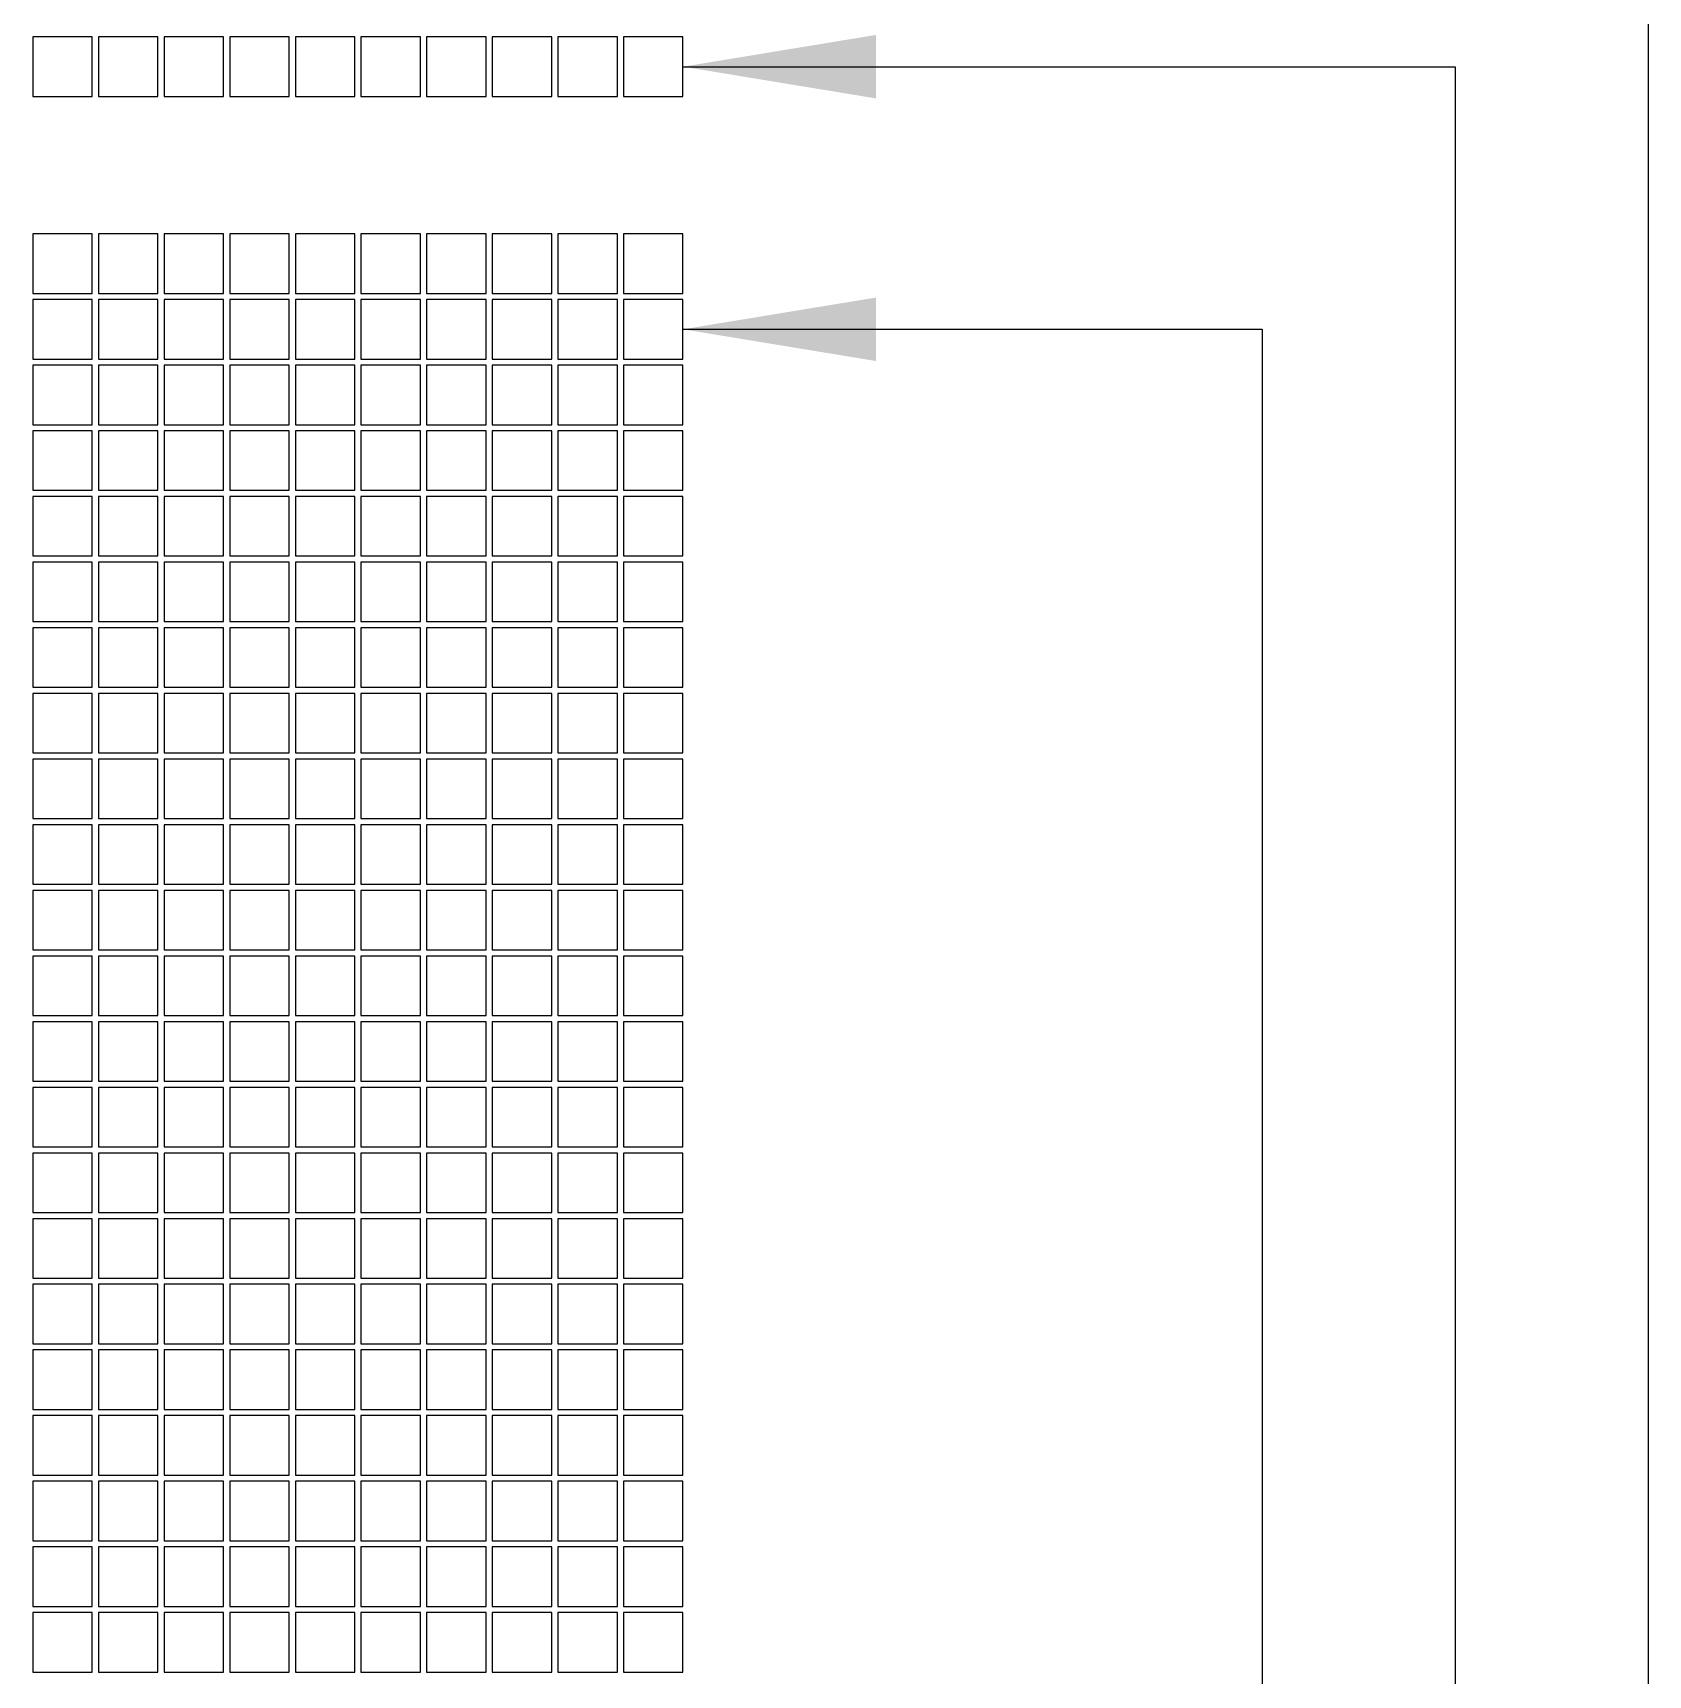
# Model space of a CAD drawing. Extents: x -1 to 152, y 0 to 80.
# Drawn here: x 100.06 to 104.244, y 54.412 to 58.665 of the extents above; entities that cross this region are included whole.
import ezdxf

# ---------------------------------------------------------------- set-up
doc = ezdxf.new("R2010")
doc.units = 0
doc.header["$MEASUREMENT"] = 0
doc.layers.add('Index', color=7, linetype='Continuous')
doc.layers.add('Pixel', color=4, linetype='Continuous')
doc.styles.get("Standard").update_dxf_attribs({"font": 'TIMES.TTF'})
doc.dimstyles.get("Standard").update_dxf_attribs({"dimtxt": 0.18, "dimasz": 0.18, "dimexe": 0.18, "dimexo": 0.0625, "dimgap": 0.09, "dimtad": 0, "dimtih": 1, "dimtoh": 1, "dimdec": 4, "dimzin": 0, "dimdsep": 46, "dimtxsty": 'Standard', "dimcen": 0.09, "dimadec": 0, "dimazin": 0, "dimtfac": 1, "dimtdec": 4, "dimtofl": 0, "dimtmove": 0, "dimatfit": 3, "dimfxl": 0, "dimtolj": 1, "dimtzin": 0, "dimarcsym": 0})

msp = doc.modelspace()

# ---------------------------------------------------------------- linework, layer by layer
at = {"layer": 'Pixel', "color": 2}
for points in [[(100.06, 58.5), (100.214, 58.5), (100.214, 58.654), (100.06, 58.654)], [(100.23, 58.5), (100.384, 58.5), (100.384, 58.654), (100.23, 58.654)], [(100.4, 58.5), (100.554, 58.5), (100.554, 58.654), (100.4, 58.654)], [(100.57, 58.5), (100.724, 58.5), (100.724, 58.654), (100.57, 58.654)], [(100.74, 58.5), (100.894, 58.5), (100.894, 58.654), (100.74, 58.654)], [(100.91, 58.5), (101.064, 58.5), (101.064, 58.654), (100.91, 58.654)], [(101.08, 58.5), (101.234, 58.5), (101.234, 58.654), (101.08, 58.654)], [(101.25, 58.5), (101.404, 58.5), (101.404, 58.654), (101.25, 58.654)], [(101.42, 58.5), (101.574, 58.5), (101.574, 58.654), (101.42, 58.654)], [(101.59, 58.5), (101.744, 58.5), (101.744, 58.654), (101.59, 58.654)]]:
    msp.add_lwpolyline(points, close=True, dxfattribs=at)
at = {"layer": 'Pixel'}
for points in [[(100.06, 57.99), (100.214, 57.99), (100.214, 58.144), (100.06, 58.144)], [(100.23, 57.99), (100.384, 57.99), (100.384, 58.144), (100.23, 58.144)], [(100.4, 57.99), (100.554, 57.99), (100.554, 58.144), (100.4, 58.144)], [(100.57, 57.99), (100.724, 57.99), (100.724, 58.144), (100.57, 58.144)], [(100.74, 57.99), (100.894, 57.99), (100.894, 58.144), (100.74, 58.144)], [(100.91, 57.99), (101.064, 57.99), (101.064, 58.144), (100.91, 58.144)], [(101.08, 57.99), (101.234, 57.99), (101.234, 58.144), (101.08, 58.144)], [(101.25, 57.99), (101.404, 57.99), (101.404, 58.144), (101.25, 58.144)], [(101.42, 57.99), (101.574, 57.99), (101.574, 58.144), (101.42, 58.144)], [(101.59, 57.99), (101.744, 57.99), (101.744, 58.144), (101.59, 58.144)], [(100.06, 57.82), (100.214, 57.82), (100.214, 57.974), (100.06, 57.974)], [(100.23, 57.82), (100.384, 57.82), (100.384, 57.974), (100.23, 57.974)], [(100.4, 57.82), (100.554, 57.82), (100.554, 57.974), (100.4, 57.974)], [(100.57, 57.82), (100.724, 57.82), (100.724, 57.974), (100.57, 57.974)], [(100.74, 57.82), (100.894, 57.82), (100.894, 57.974), (100.74, 57.974)], [(100.91, 57.82), (101.064, 57.82), (101.064, 57.974), (100.91, 57.974)], [(101.08, 57.82), (101.234, 57.82), (101.234, 57.974), (101.08, 57.974)], [(101.25, 57.82), (101.404, 57.82), (101.404, 57.974), (101.25, 57.974)], [(101.42, 57.82), (101.574, 57.82), (101.574, 57.974), (101.42, 57.974)], [(101.59, 57.82), (101.744, 57.82), (101.744, 57.974), (101.59, 57.974)], [(100.06, 57.65), (100.214, 57.65), (100.214, 57.804), (100.06, 57.804)], [(100.23, 57.65), (100.384, 57.65), (100.384, 57.804), (100.23, 57.804)], [(100.4, 57.65), (100.554, 57.65), (100.554, 57.804), (100.4, 57.804)], [(100.57, 57.65), (100.724, 57.65), (100.724, 57.804), (100.57, 57.804)], [(100.74, 57.65), (100.894, 57.65), (100.894, 57.804), (100.74, 57.804)], [(100.91, 57.65), (101.064, 57.65), (101.064, 57.804), (100.91, 57.804)], [(101.08, 57.65), (101.234, 57.65), (101.234, 57.804), (101.08, 57.804)], [(101.25, 57.65), (101.404, 57.65), (101.404, 57.804), (101.25, 57.804)], [(101.42, 57.65), (101.574, 57.65), (101.574, 57.804), (101.42, 57.804)], [(101.59, 57.65), (101.744, 57.65), (101.744, 57.804), (101.59, 57.804)], [(100.06, 57.48), (100.214, 57.48), (100.214, 57.634), (100.06, 57.634)], [(100.23, 57.48), (100.384, 57.48), (100.384, 57.634), (100.23, 57.634)], [(100.4, 57.48), (100.554, 57.48), (100.554, 57.634), (100.4, 57.634)], [(100.57, 57.48), (100.724, 57.48), (100.724, 57.634), (100.57, 57.634)], [(100.74, 57.48), (100.894, 57.48), (100.894, 57.634), (100.74, 57.634)], [(100.91, 57.48), (101.064, 57.48), (101.064, 57.634), (100.91, 57.634)], [(101.08, 57.48), (101.234, 57.48), (101.234, 57.634), (101.08, 57.634)], [(101.25, 57.48), (101.404, 57.48), (101.404, 57.634), (101.25, 57.634)], [(101.42, 57.48), (101.574, 57.48), (101.574, 57.634), (101.42, 57.634)], [(101.59, 57.48), (101.744, 57.48), (101.744, 57.634), (101.59, 57.634)], [(100.06, 57.31), (100.214, 57.31), (100.214, 57.464), (100.06, 57.464)], [(100.23, 57.31), (100.384, 57.31), (100.384, 57.464), (100.23, 57.464)], [(100.4, 57.31), (100.554, 57.31), (100.554, 57.464), (100.4, 57.464)], [(100.57, 57.31), (100.724, 57.31), (100.724, 57.464), (100.57, 57.464)], [(100.74, 57.31), (100.894, 57.31), (100.894, 57.464), (100.74, 57.464)], [(100.91, 57.31), (101.064, 57.31), (101.064, 57.464), (100.91, 57.464)], [(101.08, 57.31), (101.234, 57.31), (101.234, 57.464), (101.08, 57.464)], [(101.25, 57.31), (101.404, 57.31), (101.404, 57.464), (101.25, 57.464)], [(101.42, 57.31), (101.574, 57.31), (101.574, 57.464), (101.42, 57.464)], [(101.59, 57.31), (101.744, 57.31), (101.744, 57.464), (101.59, 57.464)], [(100.06, 57.14), (100.214, 57.14), (100.214, 57.294), (100.06, 57.294)], [(100.23, 57.14), (100.384, 57.14), (100.384, 57.294), (100.23, 57.294)], [(100.4, 57.14), (100.554, 57.14), (100.554, 57.294), (100.4, 57.294)], [(100.57, 57.14), (100.724, 57.14), (100.724, 57.294), (100.57, 57.294)], [(100.74, 57.14), (100.894, 57.14), (100.894, 57.294), (100.74, 57.294)], [(100.91, 57.14), (101.064, 57.14), (101.064, 57.294), (100.91, 57.294)], [(101.08, 57.14), (101.234, 57.14), (101.234, 57.294), (101.08, 57.294)], [(101.25, 57.14), (101.404, 57.14), (101.404, 57.294), (101.25, 57.294)], [(101.42, 57.14), (101.574, 57.14), (101.574, 57.294), (101.42, 57.294)], [(101.59, 57.14), (101.744, 57.14), (101.744, 57.294), (101.59, 57.294)], [(100.06, 56.97), (100.214, 56.97), (100.214, 57.124), (100.06, 57.124)], [(100.23, 56.97), (100.384, 56.97), (100.384, 57.124), (100.23, 57.124)], [(100.4, 56.97), (100.554, 56.97), (100.554, 57.124), (100.4, 57.124)], [(100.57, 56.97), (100.724, 56.97), (100.724, 57.124), (100.57, 57.124)], [(100.74, 56.97), (100.894, 56.97), (100.894, 57.124), (100.74, 57.124)], [(100.91, 56.97), (101.064, 56.97), (101.064, 57.124), (100.91, 57.124)], [(101.08, 56.97), (101.234, 56.97), (101.234, 57.124), (101.08, 57.124)], [(101.25, 56.97), (101.404, 56.97), (101.404, 57.124), (101.25, 57.124)], [(101.42, 56.97), (101.574, 56.97), (101.574, 57.124), (101.42, 57.124)], [(101.59, 56.97), (101.744, 56.97), (101.744, 57.124), (101.59, 57.124)], [(100.06, 56.8), (100.214, 56.8), (100.214, 56.954), (100.06, 56.954)], [(100.23, 56.8), (100.384, 56.8), (100.384, 56.954), (100.23, 56.954)], [(100.4, 56.8), (100.554, 56.8), (100.554, 56.954), (100.4, 56.954)], [(100.57, 56.8), (100.724, 56.8), (100.724, 56.954), (100.57, 56.954)], [(100.74, 56.8), (100.894, 56.8), (100.894, 56.954), (100.74, 56.954)], [(100.91, 56.8), (101.064, 56.8), (101.064, 56.954), (100.91, 56.954)], [(101.08, 56.8), (101.234, 56.8), (101.234, 56.954), (101.08, 56.954)], [(101.25, 56.8), (101.404, 56.8), (101.404, 56.954), (101.25, 56.954)], [(101.42, 56.8), (101.574, 56.8), (101.574, 56.954), (101.42, 56.954)], [(101.59, 56.8), (101.744, 56.8), (101.744, 56.954), (101.59, 56.954)], [(100.06, 56.63), (100.214, 56.63), (100.214, 56.784), (100.06, 56.784)], [(100.23, 56.63), (100.384, 56.63), (100.384, 56.784), (100.23, 56.784)], [(100.4, 56.63), (100.554, 56.63), (100.554, 56.784), (100.4, 56.784)], [(100.57, 56.63), (100.724, 56.63), (100.724, 56.784), (100.57, 56.784)], [(100.74, 56.63), (100.894, 56.63), (100.894, 56.784), (100.74, 56.784)], [(100.91, 56.63), (101.064, 56.63), (101.064, 56.784), (100.91, 56.784)], [(101.08, 56.63), (101.234, 56.63), (101.234, 56.784), (101.08, 56.784)], [(101.25, 56.63), (101.404, 56.63), (101.404, 56.784), (101.25, 56.784)], [(101.42, 56.63), (101.574, 56.63), (101.574, 56.784), (101.42, 56.784)], [(101.59, 56.63), (101.744, 56.63), (101.744, 56.784), (101.59, 56.784)], [(100.06, 56.46), (100.214, 56.46), (100.214, 56.614), (100.06, 56.614)], [(100.23, 56.46), (100.384, 56.46), (100.384, 56.614), (100.23, 56.614)], [(100.4, 56.46), (100.554, 56.46), (100.554, 56.614), (100.4, 56.614)], [(100.57, 56.46), (100.724, 56.46), (100.724, 56.614), (100.57, 56.614)], [(100.74, 56.46), (100.894, 56.46), (100.894, 56.614), (100.74, 56.614)], [(100.91, 56.46), (101.064, 56.46), (101.064, 56.614), (100.91, 56.614)], [(101.08, 56.46), (101.234, 56.46), (101.234, 56.614), (101.08, 56.614)], [(101.25, 56.46), (101.404, 56.46), (101.404, 56.614), (101.25, 56.614)], [(101.42, 56.46), (101.574, 56.46), (101.574, 56.614), (101.42, 56.614)], [(101.59, 56.46), (101.744, 56.46), (101.744, 56.614), (101.59, 56.614)], [(100.06, 56.29), (100.214, 56.29), (100.214, 56.444), (100.06, 56.444)], [(100.23, 56.29), (100.384, 56.29), (100.384, 56.444), (100.23, 56.444)], [(100.4, 56.29), (100.554, 56.29), (100.554, 56.444), (100.4, 56.444)], [(100.57, 56.29), (100.724, 56.29), (100.724, 56.444), (100.57, 56.444)], [(100.74, 56.29), (100.894, 56.29), (100.894, 56.444), (100.74, 56.444)], [(100.91, 56.29), (101.064, 56.29), (101.064, 56.444), (100.91, 56.444)], [(101.08, 56.29), (101.234, 56.29), (101.234, 56.444), (101.08, 56.444)], [(101.25, 56.29), (101.404, 56.29), (101.404, 56.444), (101.25, 56.444)], [(101.42, 56.29), (101.574, 56.29), (101.574, 56.444), (101.42, 56.444)], [(101.59, 56.29), (101.744, 56.29), (101.744, 56.444), (101.59, 56.444)], [(100.06, 56.12), (100.214, 56.12), (100.214, 56.274), (100.06, 56.274)], [(100.23, 56.12), (100.384, 56.12), (100.384, 56.274), (100.23, 56.274)], [(100.4, 56.12), (100.554, 56.12), (100.554, 56.274), (100.4, 56.274)], [(100.57, 56.12), (100.724, 56.12), (100.724, 56.274), (100.57, 56.274)], [(100.74, 56.12), (100.894, 56.12), (100.894, 56.274), (100.74, 56.274)], [(100.91, 56.12), (101.064, 56.12), (101.064, 56.274), (100.91, 56.274)], [(101.08, 56.12), (101.234, 56.12), (101.234, 56.274), (101.08, 56.274)], [(101.25, 56.12), (101.404, 56.12), (101.404, 56.274), (101.25, 56.274)], [(101.42, 56.12), (101.574, 56.12), (101.574, 56.274), (101.42, 56.274)], [(101.59, 56.12), (101.744, 56.12), (101.744, 56.274), (101.59, 56.274)], [(100.06, 55.95), (100.214, 55.95), (100.214, 56.104), (100.06, 56.104)], [(100.23, 55.95), (100.384, 55.95), (100.384, 56.104), (100.23, 56.104)], [(100.4, 55.95), (100.554, 55.95), (100.554, 56.104), (100.4, 56.104)], [(100.57, 55.95), (100.724, 55.95), (100.724, 56.104), (100.57, 56.104)], [(100.74, 55.95), (100.894, 55.95), (100.894, 56.104), (100.74, 56.104)], [(100.91, 55.95), (101.064, 55.95), (101.064, 56.104), (100.91, 56.104)], [(101.08, 55.95), (101.234, 55.95), (101.234, 56.104), (101.08, 56.104)], [(101.25, 55.95), (101.404, 55.95), (101.404, 56.104), (101.25, 56.104)], [(101.42, 55.95), (101.574, 55.95), (101.574, 56.104), (101.42, 56.104)], [(101.59, 55.95), (101.744, 55.95), (101.744, 56.104), (101.59, 56.104)], [(100.06, 55.78), (100.214, 55.78), (100.214, 55.934), (100.06, 55.934)], [(100.23, 55.78), (100.384, 55.78), (100.384, 55.934), (100.23, 55.934)], [(100.4, 55.78), (100.554, 55.78), (100.554, 55.934), (100.4, 55.934)], [(100.57, 55.78), (100.724, 55.78), (100.724, 55.934), (100.57, 55.934)], [(100.74, 55.78), (100.894, 55.78), (100.894, 55.934), (100.74, 55.934)], [(100.91, 55.78), (101.064, 55.78), (101.064, 55.934), (100.91, 55.934)], [(101.08, 55.78), (101.234, 55.78), (101.234, 55.934), (101.08, 55.934)], [(101.25, 55.78), (101.404, 55.78), (101.404, 55.934), (101.25, 55.934)], [(101.42, 55.78), (101.574, 55.78), (101.574, 55.934), (101.42, 55.934)], [(101.59, 55.78), (101.744, 55.78), (101.744, 55.934), (101.59, 55.934)], [(100.06, 55.61), (100.214, 55.61), (100.214, 55.764), (100.06, 55.764)], [(100.23, 55.61), (100.384, 55.61), (100.384, 55.764), (100.23, 55.764)], [(100.4, 55.61), (100.554, 55.61), (100.554, 55.764), (100.4, 55.764)], [(100.57, 55.61), (100.724, 55.61), (100.724, 55.764), (100.57, 55.764)], [(100.74, 55.61), (100.894, 55.61), (100.894, 55.764), (100.74, 55.764)], [(100.91, 55.61), (101.064, 55.61), (101.064, 55.764), (100.91, 55.764)], [(101.08, 55.61), (101.234, 55.61), (101.234, 55.764), (101.08, 55.764)], [(101.25, 55.61), (101.404, 55.61), (101.404, 55.764), (101.25, 55.764)], [(101.42, 55.61), (101.574, 55.61), (101.574, 55.764), (101.42, 55.764)], [(101.59, 55.61), (101.744, 55.61), (101.744, 55.764), (101.59, 55.764)], [(100.06, 55.44), (100.214, 55.44), (100.214, 55.594), (100.06, 55.594)], [(100.23, 55.44), (100.384, 55.44), (100.384, 55.594), (100.23, 55.594)], [(100.4, 55.44), (100.554, 55.44), (100.554, 55.594), (100.4, 55.594)], [(100.57, 55.44), (100.724, 55.44), (100.724, 55.594), (100.57, 55.594)], [(100.74, 55.44), (100.894, 55.44), (100.894, 55.594), (100.74, 55.594)], [(100.91, 55.44), (101.064, 55.44), (101.064, 55.594), (100.91, 55.594)], [(101.08, 55.44), (101.234, 55.44), (101.234, 55.594), (101.08, 55.594)], [(101.25, 55.44), (101.404, 55.44), (101.404, 55.594), (101.25, 55.594)], [(101.42, 55.44), (101.574, 55.44), (101.574, 55.594), (101.42, 55.594)], [(101.59, 55.44), (101.744, 55.44), (101.744, 55.594), (101.59, 55.594)], [(100.06, 55.27), (100.214, 55.27), (100.214, 55.424), (100.06, 55.424)], [(100.23, 55.27), (100.384, 55.27), (100.384, 55.424), (100.23, 55.424)], [(100.4, 55.27), (100.554, 55.27), (100.554, 55.424), (100.4, 55.424)], [(100.57, 55.27), (100.724, 55.27), (100.724, 55.424), (100.57, 55.424)], [(100.74, 55.27), (100.894, 55.27), (100.894, 55.424), (100.74, 55.424)], [(100.91, 55.27), (101.064, 55.27), (101.064, 55.424), (100.91, 55.424)], [(101.08, 55.27), (101.234, 55.27), (101.234, 55.424), (101.08, 55.424)], [(101.25, 55.27), (101.404, 55.27), (101.404, 55.424), (101.25, 55.424)], [(101.42, 55.27), (101.574, 55.27), (101.574, 55.424), (101.42, 55.424)], [(101.59, 55.27), (101.744, 55.27), (101.744, 55.424), (101.59, 55.424)], [(100.06, 55.1), (100.214, 55.1), (100.214, 55.254), (100.06, 55.254)], [(100.23, 55.1), (100.384, 55.1), (100.384, 55.254), (100.23, 55.254)], [(100.4, 55.1), (100.554, 55.1), (100.554, 55.254), (100.4, 55.254)], [(100.57, 55.1), (100.724, 55.1), (100.724, 55.254), (100.57, 55.254)], [(100.74, 55.1), (100.894, 55.1), (100.894, 55.254), (100.74, 55.254)], [(100.91, 55.1), (101.064, 55.1), (101.064, 55.254), (100.91, 55.254)], [(101.08, 55.1), (101.234, 55.1), (101.234, 55.254), (101.08, 55.254)], [(101.25, 55.1), (101.404, 55.1), (101.404, 55.254), (101.25, 55.254)], [(101.42, 55.1), (101.574, 55.1), (101.574, 55.254), (101.42, 55.254)], [(101.59, 55.1), (101.744, 55.1), (101.744, 55.254), (101.59, 55.254)], [(100.06, 54.93), (100.214, 54.93), (100.214, 55.084), (100.06, 55.084)], [(100.23, 54.93), (100.384, 54.93), (100.384, 55.084), (100.23, 55.084)], [(100.4, 54.93), (100.554, 54.93), (100.554, 55.084), (100.4, 55.084)], [(100.57, 54.93), (100.724, 54.93), (100.724, 55.084), (100.57, 55.084)], [(100.74, 54.93), (100.894, 54.93), (100.894, 55.084), (100.74, 55.084)], [(100.91, 54.93), (101.064, 54.93), (101.064, 55.084), (100.91, 55.084)], [(101.08, 54.93), (101.234, 54.93), (101.234, 55.084), (101.08, 55.084)], [(101.25, 54.93), (101.404, 54.93), (101.404, 55.084), (101.25, 55.084)], [(101.42, 54.93), (101.574, 54.93), (101.574, 55.084), (101.42, 55.084)], [(101.59, 54.93), (101.744, 54.93), (101.744, 55.084), (101.59, 55.084)], [(100.06, 54.76), (100.214, 54.76), (100.214, 54.914), (100.06, 54.914)], [(100.23, 54.76), (100.384, 54.76), (100.384, 54.914), (100.23, 54.914)], [(100.4, 54.76), (100.554, 54.76), (100.554, 54.914), (100.4, 54.914)], [(100.57, 54.76), (100.724, 54.76), (100.724, 54.914), (100.57, 54.914)], [(100.74, 54.76), (100.894, 54.76), (100.894, 54.914), (100.74, 54.914)], [(100.91, 54.76), (101.064, 54.76), (101.064, 54.914), (100.91, 54.914)], [(101.08, 54.76), (101.234, 54.76), (101.234, 54.914), (101.08, 54.914)], [(101.25, 54.76), (101.404, 54.76), (101.404, 54.914), (101.25, 54.914)], [(101.42, 54.76), (101.574, 54.76), (101.574, 54.914), (101.42, 54.914)], [(101.59, 54.76), (101.744, 54.76), (101.744, 54.914), (101.59, 54.914)], [(100.06, 54.59), (100.214, 54.59), (100.214, 54.744), (100.06, 54.744)], [(100.23, 54.59), (100.384, 54.59), (100.384, 54.744), (100.23, 54.744)], [(100.4, 54.59), (100.554, 54.59), (100.554, 54.744), (100.4, 54.744)], [(100.57, 54.59), (100.724, 54.59), (100.724, 54.744), (100.57, 54.744)], [(100.74, 54.59), (100.894, 54.59), (100.894, 54.744), (100.74, 54.744)], [(100.91, 54.59), (101.064, 54.59), (101.064, 54.744), (100.91, 54.744)], [(101.08, 54.59), (101.234, 54.59), (101.234, 54.744), (101.08, 54.744)], [(101.25, 54.59), (101.404, 54.59), (101.404, 54.744), (101.25, 54.744)], [(101.42, 54.59), (101.574, 54.59), (101.574, 54.744), (101.42, 54.744)], [(101.59, 54.59), (101.744, 54.59), (101.744, 54.744), (101.59, 54.744)], [(100.06, 54.42), (100.214, 54.42), (100.214, 54.574), (100.06, 54.574)], [(100.23, 54.42), (100.384, 54.42), (100.384, 54.574), (100.23, 54.574)], [(100.4, 54.42), (100.554, 54.42), (100.554, 54.574), (100.4, 54.574)], [(100.57, 54.42), (100.724, 54.42), (100.724, 54.574), (100.57, 54.574)], [(100.74, 54.42), (100.894, 54.42), (100.894, 54.574), (100.74, 54.574)], [(100.91, 54.42), (101.064, 54.42), (101.064, 54.574), (100.91, 54.574)], [(101.08, 54.42), (101.234, 54.42), (101.234, 54.574), (101.08, 54.574)], [(101.25, 54.42), (101.404, 54.42), (101.404, 54.574), (101.25, 54.574)], [(101.42, 54.42), (101.574, 54.42), (101.574, 54.574), (101.42, 54.574)], [(101.59, 54.42), (101.744, 54.42), (101.744, 54.574), (101.59, 54.574)]]:
    msp.add_lwpolyline(points, close=True, dxfattribs=at)

# ---------------------------------------------------------------- leaders
at = {"layer": 'Index', "color": 5}
for points in [[(101.744, 60.957), (104.244, 60.957), (104.244, 36.70711)], [(101.744, 58.577), (103.744, 58.577), (103.744, 39.70711)], [(101.744, 57.897), (103.244, 57.897), (103.244, 42.70711)]]:
    msp.add_leader(points, dimstyle='Standard', override={"dimtxt": 0.5, "dimasz": 0.5, "dimexe": 0.5, "dimexo": 0.5, "dimgap": 0.1, "dimtih": 0, "dimdec": 3}, dxfattribs=at)

doc.saveas('drawing.dxf')
